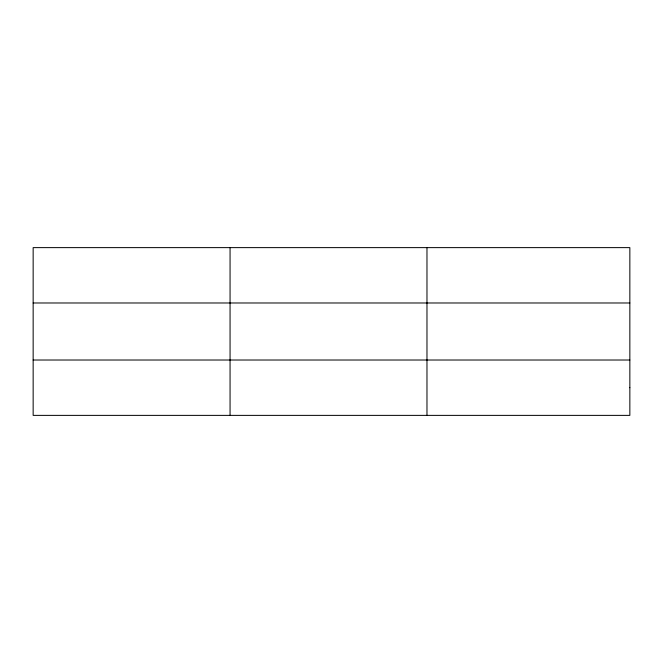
<?xml version="1.0" encoding="UTF-8"?>
<svg xmlns="http://www.w3.org/2000/svg" width="663" height="663" viewBox="0 0 663 663"><rect width="100%" height="100%" fill="white"/><g stroke="black" fill="none" stroke-linecap="round" stroke-linejoin="round"><path stroke-width="0.99" d="M230.061 247.622L230.061 415.378M426.972 247.622L426.972 415.378M33.15 302.983L629.85 302.983M33.15 360.017L629.85 360.017M629.85 387.698L629.85 415.378L33.15 415.378L33.15 247.622L629.85 247.622L629.85 387.698"/></g></svg>
